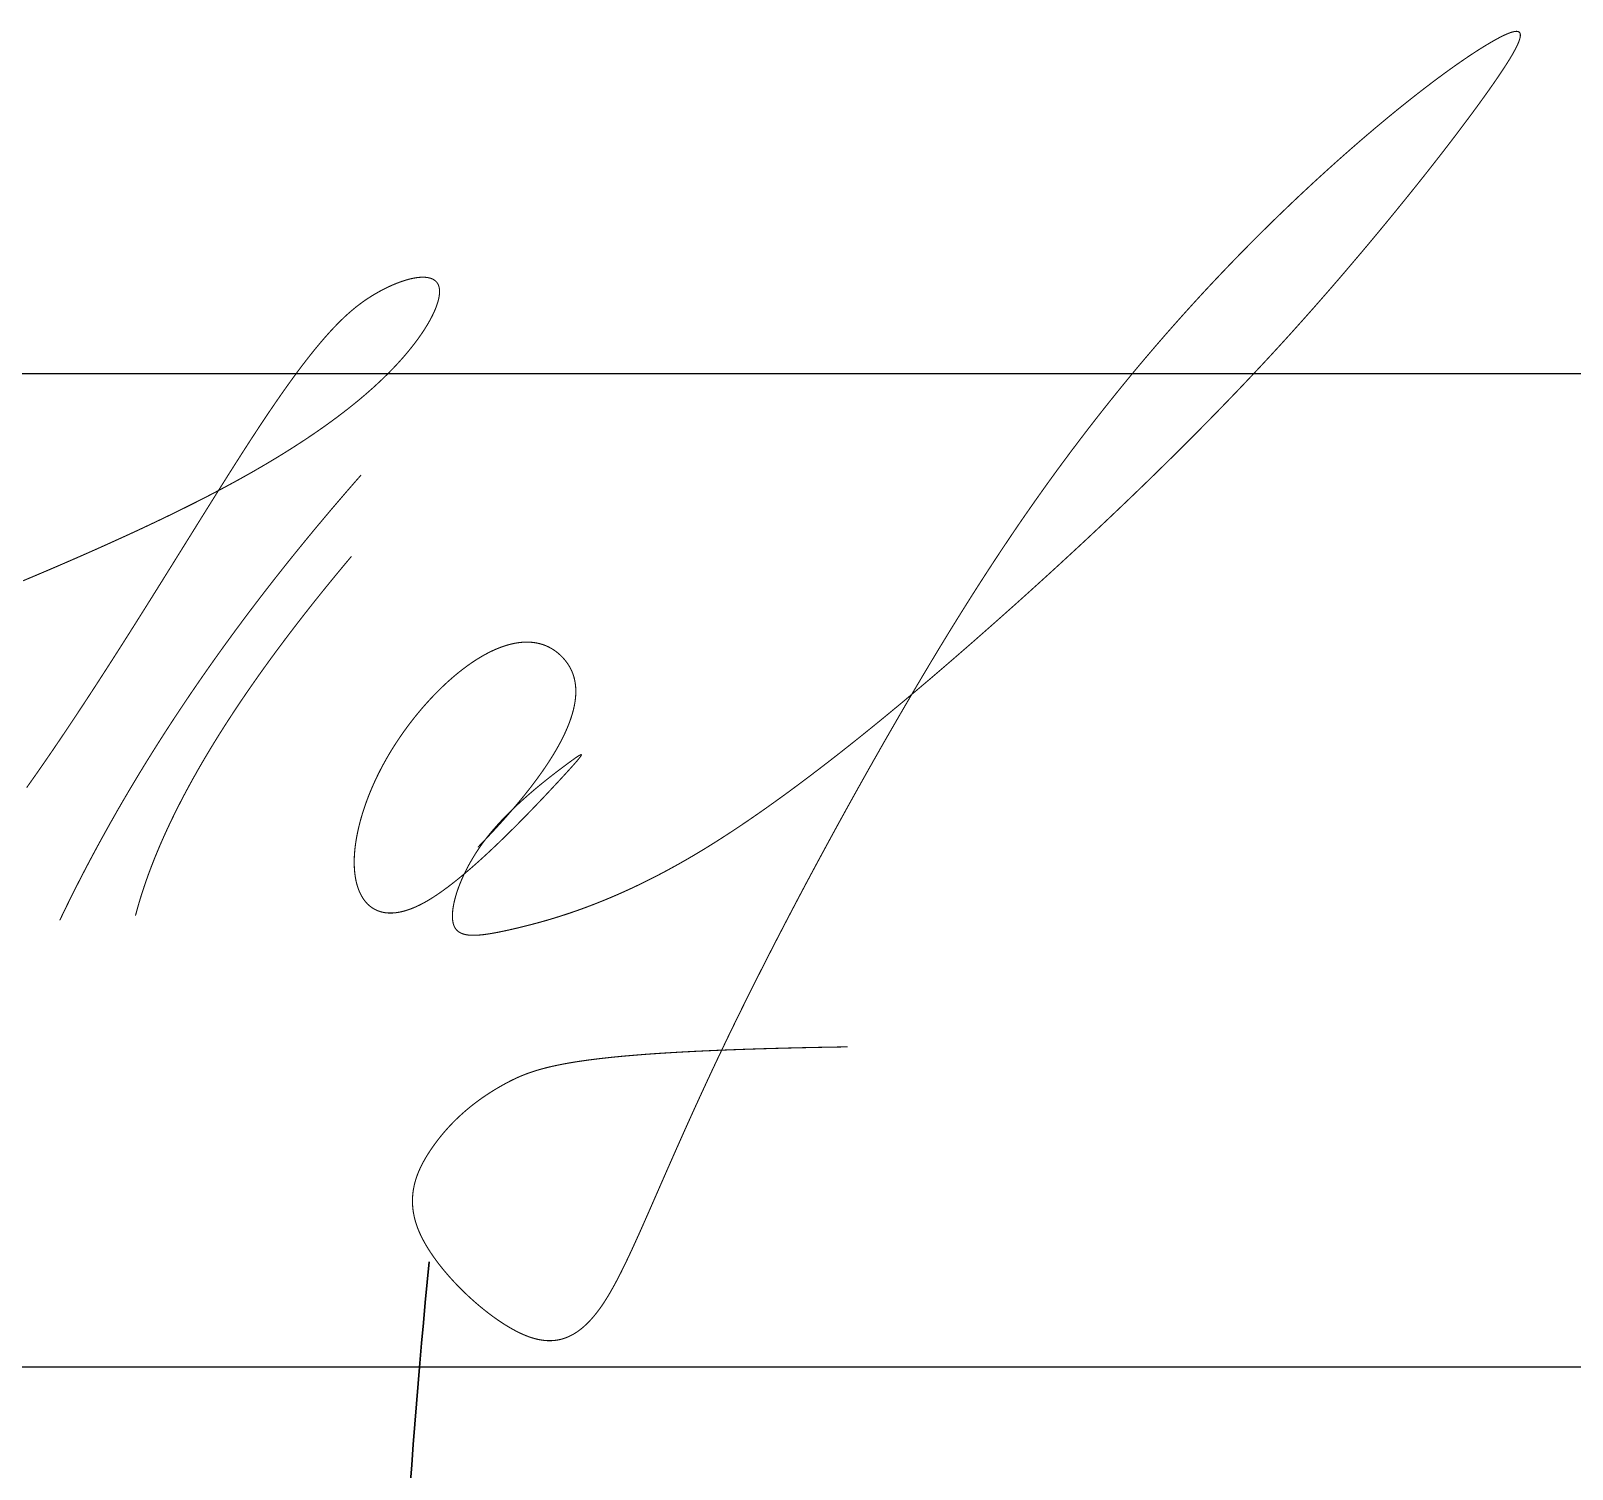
# Model space of a CAD drawing. Header units: millimetres. Extents: x -251843 to -243433, y -86292 to -80352.
# Drawn here: x -244870.5 to -244792.9, y -86197.1 to -86124.7 of the extents above; entities that cross this region are included whole.
import ezdxf

# ---------------------------------------------------------------- set-up
doc = ezdxf.new("R2010")
doc.units = ezdxf.units.MM
doc.linetypes.add('K5LT32768', pattern=[0])
doc.layers.add('Default', color=7, linetype='Continuous')
doc.layers.add('Format', color=7, linetype='Continuous')

msp = doc.modelspace()

# ---------------------------------------------------------------- linework, layer by layer
at = {"color": 0, "linetype": 'Continuous', "lineweight": 30}
msp.add_arc((-244494.585, -86222.405), 357.634, 174.26287, 184.7656, dxfattribs=at)
at = {"layer": 'Default', "color": 0, "linetype": 'K5LT32768', "const_width": 0.054}
for points in [[(-244847.984, -86165.789), (-244847.848, -86165.648), (-244847.713, -86165.508), (-244847.582, -86165.37), (-244847.452, -86165.233), (-244847.325, -86165.097), (-244847.2, -86164.963), (-244847.077, -86164.83), (-244846.956, -86164.698), (-244846.838, -86164.568), (-244846.722, -86164.439), (-244846.608, -86164.311), (-244846.496, -86164.185), (-244846.387, -86164.059), (-244846.279, -86163.935), (-244846.174, -86163.812), (-244846.071, -86163.691), (-244845.97, -86163.571), (-244845.871, -86163.451), (-244845.773, -86163.333), (-244845.678, -86163.217), (-244845.586, -86163.101), (-244845.495, -86162.986), (-244845.406, -86162.873), (-244845.318, -86162.761), (-244845.233, -86162.65), (-244845.15, -86162.54), (-244845.069, -86162.431), (-244844.99, -86162.324), (-244844.912, -86162.217), (-244844.837, -86162.112), (-244844.763, -86162.008), (-244844.691, -86161.905), (-244844.621, -86161.803), (-244844.552, -86161.702), (-244844.486, -86161.602), (-244844.421, -86161.503), (-244844.358, -86161.406), (-244844.297, -86161.309), (-244844.237, -86161.213), (-244844.179, -86161.119), (-244844.123, -86161.026), (-244844.068, -86160.933), (-244844.015, -86160.842), (-244843.964, -86160.752), (-244843.914, -86160.663), (-244843.866, -86160.574), (-244843.819, -86160.487), (-244843.774, -86160.401), (-244843.731, -86160.316), (-244843.689, -86160.232), (-244843.649, -86160.149), (-244843.61, -86160.067), (-244843.572, -86159.985), (-244843.536, -86159.905), (-244843.502, -86159.826), (-244843.468, -86159.748), (-244843.437, -86159.671), (-244843.406, -86159.594), (-244843.377, -86159.519), (-244843.35, -86159.444), (-244843.323, -86159.371), (-244843.298, -86159.298), (-244843.275, -86159.227), (-244843.252, -86159.156), (-244843.231, -86159.086), (-244843.211, -86159.017), (-244843.193, -86158.949), (-244843.175, -86158.882), (-244843.159, -86158.816), (-244843.144, -86158.75), (-244843.13, -86158.686), (-244843.117, -86158.622), (-244843.106, -86158.559), (-244843.095, -86158.497), (-244843.086, -86158.436), (-244843.078, -86158.376), (-244843.07, -86158.316), (-244843.064, -86158.258), (-244843.059, -86158.2), (-244843.055, -86158.143), (-244843.052, -86158.086), (-244843.05, -86158.031), (-244843.049, -86157.976), (-244843.048, -86157.922), (-244843.049, -86157.869), (-244843.051, -86157.817), (-244843.053, -86157.765), (-244843.057, -86157.714), (-244843.061, -86157.664), (-244843.066, -86157.615), (-244843.072, -86157.566), (-244843.079, -86157.518), (-244843.087, -86157.471), (-244843.095, -86157.424), (-244843.104, -86157.379), (-244843.114, -86157.334), (-244843.125, -86157.289), (-244843.136, -86157.245), (-244843.148, -86157.202), (-244843.161, -86157.16), (-244843.174, -86157.118), (-244843.188, -86157.077), (-244843.203, -86157.037), (-244843.218, -86156.997), (-244843.234, -86156.958), (-244843.25, -86156.919), (-244843.268, -86156.881), (-244843.285, -86156.844), (-244843.303, -86156.807), (-244843.322, -86156.771), (-244843.341, -86156.736), (-244843.36, -86156.701), (-244843.38, -86156.667), (-244843.401, -86156.633), (-244843.422, -86156.6), (-244843.443, -86156.567), (-244843.465, -86156.535), (-244843.487, -86156.503), (-244843.532, -86156.442), (-244843.579, -86156.383), (-244843.627, -86156.325), (-244843.675, -86156.27), (-244843.725, -86156.217), (-244843.775, -86156.165), (-244843.827, -86156.116), (-244843.879, -86156.068), (-244843.931, -86156.022), (-244843.985, -86155.978), (-244844.039, -86155.936), (-244844.094, -86155.896), (-244844.149, -86155.857), (-244844.206, -86155.821), (-244844.263, -86155.786), (-244844.32, -86155.753), (-244844.378, -86155.721), (-244844.437, -86155.692), (-244844.497, -86155.664), (-244844.557, -86155.638), (-244844.618, -86155.614), (-244844.679, -86155.592), (-244844.741, -86155.571), (-244844.804, -86155.552), (-244844.867, -86155.535), (-244844.931, -86155.52), (-244844.995, -86155.506), (-244845.06, -86155.494), (-244845.126, -86155.483), (-244845.192, -86155.475), (-244845.258, -86155.468), (-244845.325, -86155.462), (-244845.393, -86155.459), (-244845.461, -86155.457), (-244845.53, -86155.456), (-244845.599, -86155.457), (-244845.668, -86155.46), (-244845.738, -86155.465), (-244845.809, -86155.471), (-244845.879, -86155.479), (-244845.951, -86155.488), (-244846.022, -86155.499), (-244846.095, -86155.511), (-244846.167, -86155.525), (-244846.24, -86155.541), (-244846.313, -86155.558), (-244846.387, -86155.577), (-244846.461, -86155.597), (-244846.535, -86155.619), (-244846.61, -86155.642), (-244846.685, -86155.667), (-244846.761, -86155.693), (-244846.836, -86155.721), (-244846.912, -86155.75), (-244846.989, -86155.78), (-244847.065, -86155.813), (-244847.142, -86155.846), (-244847.219, -86155.881), (-244847.297, -86155.918), (-244847.374, -86155.956), (-244847.452, -86155.995), (-244847.53, -86156.036), (-244847.608, -86156.078), (-244847.687, -86156.121), (-244847.766, -86156.166), (-244847.844, -86156.212), (-244847.923, -86156.26), (-244848.003, -86156.309), (-244848.082, -86156.36), (-244848.162, -86156.411), (-244848.241, -86156.464), (-244848.321, -86156.519), (-244848.401, -86156.574), (-244848.481, -86156.631), (-244848.561, -86156.689), (-244848.641, -86156.749), (-244848.721, -86156.809), (-244848.801, -86156.871), (-244848.881, -86156.934), (-244848.961, -86156.998), (-244849.041, -86157.063), (-244849.121, -86157.13), (-244849.201, -86157.197), (-244849.28, -86157.266), (-244849.36, -86157.336), (-244849.44, -86157.406), (-244849.519, -86157.478), (-244849.598, -86157.551), (-244849.677, -86157.625), (-244849.756, -86157.7), (-244849.835, -86157.776), (-244849.913, -86157.852), (-244849.991, -86157.93), (-244850.069, -86158.009), (-244850.147, -86158.088), (-244850.224, -86158.168), (-244850.301, -86158.25), (-244850.378, -86158.332), (-244850.454, -86158.415), (-244850.53, -86158.498), (-244850.606, -86158.583), (-244850.681, -86158.668), (-244850.756, -86158.754), (-244850.831, -86158.841), (-244850.905, -86158.929), (-244850.978, -86159.017), (-244851.051, -86159.106), (-244851.124, -86159.195), (-244851.196, -86159.285), (-244851.267, -86159.376), (-244851.338, -86159.468), (-244851.409, -86159.56), (-244851.478, -86159.652), (-244851.548, -86159.745), (-244851.616, -86159.839), (-244851.684, -86159.933), (-244851.752, -86160.028), (-244851.818, -86160.123), (-244851.884, -86160.219), (-244851.95, -86160.315), (-244852.014, -86160.411), (-244852.078, -86160.508), (-244852.141, -86160.605), (-244852.204, -86160.703), (-244852.266, -86160.801), (-244852.326, -86160.899), (-244852.386, -86160.998), (-244852.446, -86161.097), (-244852.504, -86161.196), (-244852.562, -86161.295), (-244852.618, -86161.395), (-244852.674, -86161.495), (-244852.729, -86161.595), (-244852.783, -86161.695), (-244852.836, -86161.795), (-244852.888, -86161.896), (-244852.939, -86161.996), (-244852.99, -86162.097), (-244853.039, -86162.198), (-244853.087, -86162.299), (-244853.135, -86162.399), (-244853.181, -86162.5), (-244853.227, -86162.601), (-244853.271, -86162.702), (-244853.315, -86162.803), (-244853.357, -86162.903), (-244853.399, -86163.004), (-244853.439, -86163.104), (-244853.479, -86163.204), (-244853.518, -86163.304), (-244853.555, -86163.404), (-244853.592, -86163.504), (-244853.627, -86163.603), (-244853.662, -86163.703), (-244853.695, -86163.802), (-244853.728, -86163.9), (-244853.759, -86163.998), (-244853.79, -86164.096), (-244853.819, -86164.194), (-244853.848, -86164.291), (-244853.875, -86164.388), (-244853.901, -86164.485), (-244853.926, -86164.58), (-244853.95, -86164.676), (-244853.974, -86164.771), (-244853.995, -86164.865), (-244854.016, -86164.959), (-244854.036, -86165.053), (-244854.055, -86165.146), (-244854.073, -86165.238), (-244854.089, -86165.33), (-244854.105, -86165.421), (-244854.119, -86165.511), (-244854.132, -86165.601), (-244854.144, -86165.69), (-244854.155, -86165.779), (-244854.165, -86165.866), (-244854.174, -86165.953), (-244854.181, -86166.039), (-244854.187, -86166.125), (-244854.193, -86166.21), (-244854.197, -86166.293), (-244854.2, -86166.377), (-244854.201, -86166.459), (-244854.202, -86166.541), (-244854.201, -86166.621), (-244854.199, -86166.701), (-244854.196, -86166.78), (-244854.192, -86166.858), (-244854.187, -86166.936), (-244854.18, -86167.012), (-244854.172, -86167.087), (-244854.163, -86167.162), (-244854.153, -86167.235), (-244854.141, -86167.308), (-244854.129, -86167.379), (-244854.115, -86167.449), (-244854.099, -86167.519), (-244854.083, -86167.587), (-244854.065, -86167.654), (-244854.046, -86167.72), (-244854.026, -86167.785), (-244854.004, -86167.848), (-244853.982, -86167.911), (-244853.958, -86167.972), (-244853.932, -86168.032), (-244853.906, -86168.09), (-244853.878, -86168.147), (-244853.849, -86168.203), (-244853.818, -86168.257), (-244853.787, -86168.31), (-244853.754, -86168.362), (-244853.72, -86168.412), (-244853.684, -86168.46), (-244853.647, -86168.507), (-244853.609, -86168.552), (-244853.57, -86168.596), (-244853.53, -86168.638), (-244853.488, -86168.679), (-244853.445, -86168.717), (-244853.4, -86168.754), (-244853.354, -86168.789), (-244853.307, -86168.823), (-244853.259, -86168.855), (-244853.209, -86168.884), (-244853.158, -86168.912), (-244853.106, -86168.939), (-244853.053, -86168.963), (-244852.998, -86168.985), (-244852.942, -86169.005), (-244852.884, -86169.023), (-244852.826, -86169.04), (-244852.766, -86169.054), (-244852.704, -86169.066), (-244852.642, -86169.076), (-244852.578, -86169.083), (-244852.512, -86169.089), (-244852.446, -86169.092), (-244852.378, -86169.093), (-244852.309, -86169.092), (-244852.238, -86169.089), (-244852.166, -86169.083), (-244852.093, -86169.075), (-244852.018, -86169.064), (-244851.942, -86169.051), (-244851.865, -86169.036), (-244851.787, -86169.018), (-244851.707, -86168.998), (-244851.625, -86168.975), (-244851.543, -86168.95), (-244851.459, -86168.922), (-244851.374, -86168.891), (-244851.287, -86168.858), (-244851.199, -86168.822), (-244851.11, -86168.784), (-244851.019, -86168.742), (-244850.927, -86168.698), (-244850.834, -86168.651), (-244850.739, -86168.602), (-244850.643, -86168.549), (-244850.545, -86168.494), (-244850.447, -86168.436), (-244850.347, -86168.375), (-244850.245, -86168.311), (-244850.143, -86168.244), (-244850.039, -86168.175), (-244849.934, -86168.104), (-244849.828, -86168.03), (-244849.722, -86167.954), (-244849.614, -86167.875), (-244849.506, -86167.795), (-244849.396, -86167.712), (-244849.286, -86167.627), (-244849.175, -86167.54), (-244849.064, -86167.452), (-244848.952, -86167.362), (-244848.84, -86167.27), (-244848.727, -86167.176), (-244848.613, -86167.081), (-244848.5, -86166.985), (-244848.386, -86166.887), (-244848.272, -86166.788), (-244848.157, -86166.688), (-244848.043, -86166.586), (-244847.928, -86166.484), (-244847.814, -86166.381), (-244847.699, -86166.276), (-244847.585, -86166.172), (-244847.47, -86166.066), (-244847.243, -86165.853), (-244847.016, -86165.638), (-244846.791, -86165.422), (-244846.569, -86165.206), (-244846.349, -86164.989), (-244846.132, -86164.774), (-244845.919, -86164.56), (-244845.71, -86164.348), (-244845.505, -86164.139), (-244845.306, -86163.933), (-244845.111, -86163.731), (-244844.923, -86163.534), (-244844.74, -86163.343), (-244844.565, -86163.157), (-244844.397, -86162.978), (-244844.236, -86162.806), (-244843.939, -86162.487), (-244843.677, -86162.204), (-244843.451, -86161.956), (-244843.258, -86161.743), (-244843.175, -86161.65), (-244843.099, -86161.564), (-244843.032, -86161.487), (-244842.972, -86161.417), (-244842.921, -86161.355), (-244842.877, -86161.301), (-244842.84, -86161.254), (-244842.812, -86161.215), (-244842.79, -86161.182), (-244842.782, -86161.169), (-244842.776, -86161.157), (-244842.772, -86161.147), (-244842.769, -86161.138), (-244842.769, -86161.131), (-244842.77, -86161.126), (-244842.772, -86161.122), (-244842.777, -86161.12), (-244842.783, -86161.12), (-244842.791, -86161.121), (-244842.8, -86161.124), (-244842.811, -86161.128), (-244842.824, -86161.134), (-244842.839, -86161.141), (-244842.873, -86161.16), (-244842.913, -86161.184), (-244842.959, -86161.214), (-244843.012, -86161.25), (-244843.071, -86161.29), (-244843.135, -86161.336), (-244843.282, -86161.442), (-244843.451, -86161.565), (-244843.641, -86161.706), (-244843.85, -86161.864), (-244844.077, -86162.036), (-244844.195, -86162.128), (-244844.318, -86162.223), (-244844.443, -86162.322), (-244844.571, -86162.424), (-244844.702, -86162.529), (-244844.834, -86162.637), (-244844.969, -86162.749), (-244845.106, -86162.863), (-244845.244, -86162.98), (-244845.383, -86163.099), (-244845.523, -86163.222), (-244845.663, -86163.346), (-244845.804, -86163.474), (-244845.945, -86163.603), (-244846.085, -86163.735), (-244846.225, -86163.868), (-244846.364, -86164.004), (-244846.502, -86164.142), (-244846.638, -86164.281), (-244846.706, -86164.351), (-244846.773, -86164.422), (-244846.84, -86164.493), (-244846.906, -86164.565), (-244846.971, -86164.637), (-244847.036, -86164.709), (-244847.1, -86164.782), (-244847.164, -86164.855), (-244847.227, -86164.928), (-244847.289, -86165.002), (-244847.351, -86165.076), (-244847.411, -86165.15), (-244847.471, -86165.224), (-244847.53, -86165.299), (-244847.587, -86165.374), (-244847.644, -86165.449), (-244847.701, -86165.525), (-244847.756, -86165.6), (-244847.81, -86165.676), (-244847.863, -86165.752), (-244847.915, -86165.828), (-244847.967, -86165.904), (-244848.017, -86165.98), (-244848.067, -86166.057), (-244848.115, -86166.133), (-244848.163, -86166.209), (-244848.209, -86166.285), (-244848.255, -86166.361), (-244848.299, -86166.437), (-244848.343, -86166.513), (-244848.386, -86166.589), (-244848.428, -86166.664), (-244848.468, -86166.74), (-244848.508, -86166.815), (-244848.547, -86166.89), (-244848.585, -86166.964), (-244848.621, -86167.039), (-244848.657, -86167.113), (-244848.692, -86167.186), (-244848.726, -86167.26), (-244848.759, -86167.333), (-244848.79, -86167.405), (-244848.821, -86167.477), (-244848.851, -86167.549), (-244848.88, -86167.62), (-244848.907, -86167.69), (-244848.934, -86167.761), (-244848.96, -86167.83), (-244848.984, -86167.899), (-244849.008, -86167.967), (-244849.031, -86168.035), (-244849.052, -86168.102), (-244849.073, -86168.168), (-244849.092, -86168.234), (-244849.11, -86168.299), (-244849.128, -86168.363), (-244849.144, -86168.426), (-244849.159, -86168.489), (-244849.173, -86168.551), (-244849.186, -86168.611), (-244849.198, -86168.671), (-244849.209, -86168.73), (-244849.219, -86168.789), (-244849.228, -86168.846), (-244849.236, -86168.902), (-244849.242, -86168.957), (-244849.248, -86169.011), (-244849.252, -86169.064), (-244849.256, -86169.116), (-244849.258, -86169.167), (-244849.259, -86169.217), (-244849.259, -86169.266), (-244849.258, -86169.313), (-244849.256, -86169.359), (-244849.252, -86169.404), (-244849.248, -86169.448), (-244849.242, -86169.49), (-244849.236, -86169.532), (-244849.228, -86169.571), (-244849.219, -86169.61), (-244849.209, -86169.647), (-244849.198, -86169.683), (-244849.185, -86169.718), (-244849.172, -86169.751), (-244849.157, -86169.783), (-244849.141, -86169.814), (-244849.124, -86169.844), (-244849.106, -86169.872), (-244849.086, -86169.899), (-244849.065, -86169.925), (-244849.043, -86169.95), (-244849.02, -86169.973), (-244848.996, -86169.996), (-244848.97, -86170.017), (-244848.943, -86170.037), (-244848.915, -86170.056), (-244848.885, -86170.074), (-244848.855, -86170.091), (-244848.823, -86170.106), (-244848.789, -86170.121), (-244848.755, -86170.134), (-244848.719, -86170.146), (-244848.681, -86170.157), (-244848.643, -86170.168), (-244848.603, -86170.177), (-244848.562, -86170.185), (-244848.519, -86170.192), (-244848.475, -86170.198), (-244848.43, -86170.203), (-244848.383, -86170.207), (-244848.335, -86170.21), (-244848.285, -86170.212), (-244848.234, -86170.213), (-244848.182, -86170.213), (-244848.128, -86170.212), (-244848.073, -86170.211), (-244848.017, -86170.208), (-244847.959, -86170.205), (-244847.899, -86170.2), (-244847.838, -86170.195), (-244847.776, -86170.189), (-244847.712, -86170.182), (-244847.647, -86170.174), (-244847.58, -86170.165), (-244847.442, -86170.145), (-244847.297, -86170.122), (-244847.147, -86170.095), (-244846.991, -86170.066), (-244846.828, -86170.033), (-244846.659, -86169.998), (-244846.483, -86169.96), (-244846.301, -86169.919), (-244846.113, -86169.876), (-244845.918, -86169.83), (-244845.717, -86169.781), (-244845.509, -86169.729), (-244845.294, -86169.674), (-244845.073, -86169.615), (-244844.846, -86169.553), (-244844.612, -86169.488), (-244844.372, -86169.418), (-244844.126, -86169.344), (-244844, -86169.305), (-244843.873, -86169.265), (-244843.744, -86169.224), (-244843.614, -86169.182), (-244843.482, -86169.138), (-244843.348, -86169.094), (-244843.213, -86169.048), (-244843.077, -86169), (-244842.939, -86168.952), (-244842.799, -86168.902), (-244842.658, -86168.85), (-244842.515, -86168.798), (-244842.37, -86168.743), (-244842.225, -86168.688), (-244842.077, -86168.631), (-244841.928, -86168.572), (-244841.778, -86168.512), (-244841.626, -86168.45), (-244841.472, -86168.387), (-244841.317, -86168.322), (-244841.16, -86168.255), (-244841.002, -86168.187), (-244840.843, -86168.117), (-244840.681, -86168.045), (-244840.519, -86167.972), (-244840.355, -86167.897), (-244840.189, -86167.82), (-244840.022, -86167.741), (-244839.853, -86167.66), (-244839.683, -86167.578), (-244839.512, -86167.493), (-244839.338, -86167.407), (-244839.164, -86167.318), (-244838.988, -86167.228), (-244838.81, -86167.136), (-244838.631, -86167.041), (-244838.451, -86166.945), (-244838.269, -86166.846), (-244838.086, -86166.745), (-244837.901, -86166.643), (-244837.714, -86166.537), (-244837.527, -86166.43), (-244837.338, -86166.321), (-244837.147, -86166.209), (-244836.955, -86166.095), (-244836.761, -86165.979), (-244836.566, -86165.86), (-244836.37, -86165.739), (-244836.172, -86165.616), (-244835.973, -86165.49), (-244835.773, -86165.363), (-244835.571, -86165.233), (-244835.368, -86165.101), (-244835.163, -86164.967), (-244834.958, -86164.83), (-244834.751, -86164.692), (-244834.543, -86164.551), (-244834.334, -86164.409), (-244834.123, -86164.264), (-244833.912, -86164.118), (-244833.699, -86163.969), (-244833.485, -86163.819), (-244833.271, -86163.666), (-244833.055, -86163.512), (-244832.838, -86163.356), (-244832.62, -86163.198), (-244832.401, -86163.039), (-244832.181, -86162.877), (-244831.961, -86162.714), (-244831.739, -86162.549), (-244831.517, -86162.382), (-244831.293, -86162.214), (-244831.069, -86162.044), (-244830.844, -86161.873), (-244830.618, -86161.7), (-244830.392, -86161.525), (-244830.164, -86161.349), (-244829.936, -86161.171), (-244829.707, -86160.992), (-244829.478, -86160.811), (-244829.248, -86160.629), (-244829.017, -86160.446), (-244828.786, -86160.261), (-244828.554, -86160.075), (-244828.322, -86159.887), (-244828.089, -86159.699), (-244827.855, -86159.509), (-244827.621, -86159.317), (-244827.387, -86159.125), (-244827.152, -86158.931), (-244826.916, -86158.736), (-244826.68, -86158.54), (-244826.208, -86158.145), (-244825.734, -86157.746), (-244825.258, -86157.343), (-244824.782, -86156.936), (-244824.305, -86156.525), (-244823.826, -86156.111), (-244823.348, -86155.695), (-244822.868, -86155.275), (-244822.389, -86154.853), (-244821.909, -86154.429), (-244821.43, -86154.003), (-244820.95, -86153.575), (-244820.471, -86153.145), (-244819.992, -86152.712), (-244819.513, -86152.278), (-244819.035, -86151.842), (-244818.558, -86151.404), (-244818.082, -86150.965), (-244817.606, -86150.524), (-244817.131, -86150.081), (-244816.658, -86149.637), (-244816.185, -86149.191), (-244815.714, -86148.744), (-244815.245, -86148.295), (-244814.777, -86147.845), (-244814.31, -86147.394), (-244813.846, -86146.941), (-244813.383, -86146.487), (-244812.922, -86146.033), (-244812.464, -86145.577), (-244812.008, -86145.12), (-244811.554, -86144.662), (-244811.327, -86144.433), (-244811.102, -86144.203), (-244810.877, -86143.973), (-244810.653, -86143.743), (-244810.43, -86143.513), (-244810.207, -86143.282), (-244809.985, -86143.052), (-244809.763, -86142.821), (-244809.543, -86142.59), (-244809.323, -86142.359), (-244809.104, -86142.127), (-244808.885, -86141.895), (-244808.668, -86141.664), (-244808.451, -86141.432), (-244808.235, -86141.199), (-244808.02, -86140.967), (-244807.806, -86140.734), (-244807.592, -86140.502), (-244807.38, -86140.269), (-244807.168, -86140.036), (-244806.957, -86139.802), (-244806.748, -86139.569), (-244806.539, -86139.336), (-244806.331, -86139.103), (-244806.125, -86138.871), (-244805.919, -86138.638), (-244805.715, -86138.406), (-244805.512, -86138.174), (-244805.108, -86137.712), (-244804.71, -86137.252), (-244804.317, -86136.794), (-244803.93, -86136.339), (-244803.548, -86135.888), (-244803.171, -86135.441), (-244802.801, -86134.997), (-244802.438, -86134.559), (-244802.081, -86134.125), (-244801.731, -86133.697), (-244801.388, -86133.275), (-244801.052, -86132.859), (-244800.724, -86132.45), (-244800.404, -86132.048), (-244800.092, -86131.654), (-244799.789, -86131.267), (-244799.494, -86130.889), (-244799.208, -86130.519), (-244798.932, -86130.159), (-244798.665, -86129.808), (-244798.408, -86129.467), (-244798.16, -86129.137), (-244797.923, -86128.817), (-244797.697, -86128.509), (-244797.481, -86128.212), (-244797.277, -86127.928), (-244797.083, -86127.656), (-244796.901, -86127.397), (-244796.731, -86127.151), (-244796.572, -86126.918), (-244796.497, -86126.806), (-244796.424, -86126.697), (-244796.355, -86126.592), (-244796.288, -86126.489), (-244796.224, -86126.39), (-244796.163, -86126.293), (-244796.105, -86126.2), (-244796.049, -86126.11), (-244795.996, -86126.023), (-244795.946, -86125.938), (-244795.899, -86125.857), (-244795.855, -86125.779), (-244795.813, -86125.703), (-244795.774, -86125.631), (-244795.738, -86125.561), (-244795.704, -86125.495), (-244795.673, -86125.431), (-244795.645, -86125.37), (-244795.62, -86125.312), (-244795.597, -86125.257), (-244795.577, -86125.204), (-244795.56, -86125.154), (-244795.545, -86125.108), (-244795.533, -86125.063), (-244795.524, -86125.022), (-244795.517, -86124.983), (-244795.513, -86124.947), (-244795.512, -86124.93), (-244795.511, -86124.914), (-244795.512, -86124.898), (-244795.513, -86124.883), (-244795.514, -86124.869), (-244795.516, -86124.855), (-244795.519, -86124.842), (-244795.523, -86124.83), (-244795.527, -86124.818), (-244795.531, -86124.807), (-244795.537, -86124.796), (-244795.543, -86124.787), (-244795.55, -86124.778), (-244795.557, -86124.769), (-244795.565, -86124.761), (-244795.574, -86124.754), (-244795.583, -86124.747), (-244795.593, -86124.741), (-244795.603, -86124.736), (-244795.615, -86124.731), (-244795.626, -86124.727), (-244795.639, -86124.724), (-244795.652, -86124.721), (-244795.666, -86124.719), (-244795.68, -86124.717), (-244795.695, -86124.716), (-244795.71, -86124.716), (-244795.727, -86124.716), (-244795.761, -86124.719), (-244795.798, -86124.723), (-244795.837, -86124.73), (-244795.879, -86124.74), (-244795.923, -86124.752), (-244795.969, -86124.766), (-244796.019, -86124.782), (-244796.07, -86124.801), (-244796.124, -86124.822), (-244796.18, -86124.846), (-244796.239, -86124.871), (-244796.3, -86124.899), (-244796.364, -86124.929), (-244796.43, -86124.961), (-244796.498, -86124.996), (-244796.569, -86125.032), (-244796.642, -86125.071), (-244796.717, -86125.112), (-244796.795, -86125.155), (-244796.875, -86125.2), (-244796.958, -86125.247), (-244797.042, -86125.296), (-244797.129, -86125.348), (-244797.218, -86125.401), (-244797.31, -86125.457), (-244797.404, -86125.515), (-244797.5, -86125.575), (-244797.598, -86125.637), (-244797.699, -86125.701), (-244797.801, -86125.768), (-244797.906, -86125.837), (-244798.014, -86125.907), (-244798.123, -86125.981), (-244798.348, -86126.133), (-244798.582, -86126.295), (-244798.825, -86126.465), (-244799.076, -86126.644), (-244799.335, -86126.832), (-244799.602, -86127.029), (-244799.878, -86127.235), (-244800.162, -86127.45), (-244800.454, -86127.674), (-244800.755, -86127.908), (-244801.062, -86128.15), (-244801.219, -86128.275), (-244801.378, -86128.402), (-244801.539, -86128.531), (-244801.702, -86128.662), (-244801.866, -86128.796), (-244802.033, -86128.933), (-244802.201, -86129.071), (-244802.371, -86129.212), (-244802.543, -86129.356), (-244802.717, -86129.501), (-244802.893, -86129.649), (-244803.07, -86129.8), (-244803.25, -86129.953), (-244803.431, -86130.108), (-244803.614, -86130.265), (-244803.798, -86130.425), (-244803.985, -86130.588), (-244804.173, -86130.753), (-244804.363, -86130.92), (-244804.555, -86131.09), (-244804.748, -86131.262), (-244804.943, -86131.437), (-244805.14, -86131.614), (-244805.338, -86131.794), (-244805.538, -86131.976), (-244805.74, -86132.161), (-244805.943, -86132.348), (-244806.148, -86132.538), (-244806.355, -86132.731), (-244806.563, -86132.925), (-244806.773, -86133.123), (-244806.984, -86133.323), (-244807.196, -86133.526), (-244807.41, -86133.731), (-244807.626, -86133.939), (-244807.843, -86134.149), (-244808.061, -86134.362), (-244808.281, -86134.578), (-244808.502, -86134.797), (-244808.724, -86135.018), (-244808.948, -86135.242), (-244809.173, -86135.468), (-244809.399, -86135.698), (-244809.626, -86135.93), (-244809.855, -86136.164), (-244810.085, -86136.402), (-244810.315, -86136.642), (-244810.547, -86136.885), (-244810.78, -86137.131), (-244811.015, -86137.38), (-244811.25, -86137.631), (-244811.486, -86137.886), (-244811.723, -86138.143), (-244811.961, -86138.403), (-244812.2, -86138.666), (-244812.44, -86138.932), (-244812.681, -86139.201), (-244812.922, -86139.473), (-244813.165, -86139.748), (-244813.408, -86140.025), (-244813.652, -86140.306), (-244813.897, -86140.59), (-244814.142, -86140.877), (-244814.388, -86141.166), (-244814.635, -86141.459), (-244814.882, -86141.755), (-244815.131, -86142.054), (-244815.379, -86142.356), (-244815.628, -86142.661), (-244815.878, -86142.969), (-244816.128, -86143.281), (-244816.379, -86143.595), (-244816.63, -86143.913), (-244816.882, -86144.234), (-244817.134, -86144.558), (-244817.386, -86144.885), (-244817.638, -86145.215), (-244817.891, -86145.549), (-244818.145, -86145.886), (-244818.398, -86146.226), (-244818.652, -86146.569), (-244818.906, -86146.915), (-244819.16, -86147.265), (-244819.414, -86147.618), (-244819.668, -86147.975), (-244819.923, -86148.334), (-244820.177, -86148.697), (-244820.432, -86149.063), (-244820.687, -86149.432), (-244820.941, -86149.805), (-244821.196, -86150.181), (-244821.45, -86150.56), (-244821.705, -86150.942), (-244821.959, -86151.327), (-244822.213, -86151.715), (-244822.466, -86152.105), (-244822.72, -86152.498), (-244822.973, -86152.894), (-244823.225, -86153.291), (-244823.477, -86153.691), (-244823.729, -86154.093), (-244823.979, -86154.497), (-244824.23, -86154.902), (-244824.479, -86155.31), (-244824.728, -86155.718), (-244824.976, -86156.128), (-244825.223, -86156.539), (-244825.47, -86156.952), (-244825.715, -86157.365), (-244825.96, -86157.779), (-244826.204, -86158.193), (-244826.446, -86158.608), (-244826.688, -86159.024), (-244826.929, -86159.44), (-244827.169, -86159.856), (-244827.409, -86160.272), (-244827.647, -86160.688), (-244827.883, -86161.104), (-244828.119, -86161.52), (-244828.354, -86161.935), (-244828.587, -86162.35), (-244828.819, -86162.764), (-244829.05, -86163.178), (-244829.279, -86163.591), (-244829.507, -86164.003), (-244829.733, -86164.414), (-244829.958, -86164.824), (-244830.181, -86165.232), (-244830.402, -86165.64), (-244830.622, -86166.046), (-244830.84, -86166.45), (-244831.057, -86166.853), (-244831.271, -86167.253), (-244831.484, -86167.652), (-244831.694, -86168.049), (-244831.903, -86168.444), (-244832.109, -86168.837), (-244832.314, -86169.227), (-244832.516, -86169.615), (-244832.716, -86170.001), (-244832.914, -86170.383), (-244833.11, -86170.763), (-244833.303, -86171.14), (-244833.494, -86171.515), (-244833.682, -86171.886), (-244833.868, -86172.253), (-244834.052, -86172.618), (-244834.232, -86172.979), (-244834.411, -86173.337), (-244834.586, -86173.69), (-244834.759, -86174.041), (-244834.929, -86174.387), (-244835.096, -86174.729), (-244835.26, -86175.067), (-244835.422, -86175.401), (-244835.58, -86175.731), (-244835.736, -86176.057), (-244835.889, -86176.379), (-244836.039, -86176.696), (-244836.186, -86177.009), (-244836.331, -86177.319), (-244836.473, -86177.624), (-244836.749, -86178.222), (-244837.016, -86178.804), (-244837.273, -86179.371), (-244837.521, -86179.921), (-244837.76, -86180.456), (-244837.991, -86180.975), (-244838.213, -86181.479), (-244838.428, -86181.967), (-244839.217, -86183.771), (-244839.399, -86184.185), (-244839.575, -86184.585), (-244839.745, -86184.97), (-244839.911, -86185.341), (-244840.073, -86185.699), (-244840.23, -86186.042), (-244840.308, -86186.208), (-244840.384, -86186.371), (-244840.46, -86186.531), (-244840.534, -86186.687), (-244840.608, -86186.84), (-244840.682, -86186.989), (-244840.754, -86187.135), (-244840.826, -86187.278), (-244840.898, -86187.418), (-244840.969, -86187.554), (-244841.039, -86187.687), (-244841.109, -86187.816), (-244841.179, -86187.943), (-244841.248, -86188.066), (-244841.317, -86188.186), (-244841.386, -86188.303), (-244841.455, -86188.417), (-244841.523, -86188.527), (-244841.591, -86188.634), (-244841.659, -86188.739), (-244841.727, -86188.84), (-244841.796, -86188.938), (-244841.864, -86189.033), (-244841.932, -86189.125), (-244842, -86189.213), (-244842.068, -86189.299), (-244842.136, -86189.382), (-244842.204, -86189.462), (-244842.273, -86189.54), (-244842.341, -86189.614), (-244842.409, -86189.685), (-244842.478, -86189.754), (-244842.546, -86189.819), (-244842.615, -86189.882), (-244842.683, -86189.943), (-244842.752, -86190), (-244842.821, -86190.055), (-244842.89, -86190.107), (-244842.958, -86190.156), (-244843.028, -86190.203), (-244843.097, -86190.247), (-244843.166, -86190.288), (-244843.236, -86190.327), (-244843.305, -86190.363), (-244843.375, -86190.397), (-244843.445, -86190.428), (-244843.515, -86190.457), (-244843.586, -86190.484), (-244843.656, -86190.508), (-244843.727, -86190.529), (-244843.798, -86190.548), (-244843.869, -86190.565), (-244843.94, -86190.579), (-244844.012, -86190.592), (-244844.084, -86190.601), (-244844.156, -86190.609), (-244844.228, -86190.614), (-244844.301, -86190.617), (-244844.373, -86190.618), (-244844.447, -86190.617), (-244844.52, -86190.614), (-244844.594, -86190.608), (-244844.668, -86190.601), (-244844.742, -86190.591), (-244844.816, -86190.579), (-244844.891, -86190.566), (-244844.966, -86190.55), (-244845.042, -86190.532), (-244845.118, -86190.512), (-244845.194, -86190.491), (-244845.271, -86190.467), (-244845.348, -86190.442), (-244845.425, -86190.415), (-244845.503, -86190.386), (-244845.581, -86190.355), (-244845.659, -86190.322), (-244845.738, -86190.288), (-244845.817, -86190.252), (-244845.897, -86190.214), (-244845.977, -86190.174), (-244846.058, -86190.133), (-244846.139, -86190.09), (-244846.22, -86190.046), (-244846.302, -86190), (-244846.384, -86189.952), (-244846.467, -86189.903), (-244846.55, -86189.853), (-244846.634, -86189.801), (-244846.718, -86189.747), (-244846.802, -86189.692), (-244846.886, -86189.636), (-244846.971, -86189.578), (-244847.055, -86189.519), (-244847.14, -86189.459), (-244847.225, -86189.398), (-244847.31, -86189.335), (-244847.395, -86189.271), (-244847.48, -86189.206), (-244847.565, -86189.14), (-244847.65, -86189.073), (-244847.735, -86189.005), (-244847.819, -86188.935), (-244847.904, -86188.865), (-244847.988, -86188.794), (-244848.072, -86188.722), (-244848.155, -86188.649), (-244848.238, -86188.575), (-244848.321, -86188.501), (-244848.404, -86188.425), (-244848.485, -86188.349), (-244848.567, -86188.272), (-244848.648, -86188.195), (-244848.728, -86188.117), (-244848.808, -86188.038), (-244848.887, -86187.959), (-244848.965, -86187.879), (-244849.043, -86187.798), (-244849.12, -86187.717), (-244849.196, -86187.636), (-244849.271, -86187.554), (-244849.346, -86187.472), (-244849.419, -86187.389), (-244849.492, -86187.306), (-244849.563, -86187.223), (-244849.634, -86187.14), (-244849.704, -86187.056), (-244849.772, -86186.972), (-244849.839, -86186.888), (-244849.906, -86186.804), (-244849.971, -86186.719), (-244850.034, -86186.635), (-244850.097, -86186.551), (-244850.158, -86186.466), (-244850.218, -86186.382), (-244850.276, -86186.298), (-244850.333, -86186.214), (-244850.389, -86186.129), (-244850.443, -86186.046), (-244850.496, -86185.962), (-244850.547, -86185.878), (-244850.596, -86185.795), (-244850.644, -86185.712), (-244850.69, -86185.63), (-244850.734, -86185.547), (-244850.777, -86185.466), (-244850.818, -86185.384), (-244850.857, -86185.303), (-244850.894, -86185.223), (-244850.929, -86185.143), (-244850.962, -86185.063), (-244850.994, -86184.985), (-244851.024, -86184.906), (-244851.052, -86184.828), (-244851.078, -86184.751), (-244851.102, -86184.674), (-244851.125, -86184.597), (-244851.145, -86184.521), (-244851.165, -86184.446), (-244851.182, -86184.371), (-244851.198, -86184.296), (-244851.212, -86184.222), (-244851.225, -86184.148), (-244851.236, -86184.075), (-244851.245, -86184.002), (-244851.253, -86183.93), (-244851.26, -86183.858), (-244851.264, -86183.787), (-244851.268, -86183.716), (-244851.27, -86183.645), (-244851.27, -86183.575), (-244851.269, -86183.505), (-244851.267, -86183.435), (-244851.263, -86183.366), (-244851.258, -86183.298), (-244851.252, -86183.229), (-244851.244, -86183.161), (-244851.235, -86183.094), (-244851.225, -86183.027), (-244851.214, -86182.96), (-244851.201, -86182.893), (-244851.187, -86182.827), (-244851.172, -86182.761), (-244851.156, -86182.696), (-244851.139, -86182.631), (-244851.121, -86182.566), (-244851.101, -86182.501), (-244851.081, -86182.437), (-244851.059, -86182.373), (-244851.036, -86182.31), (-244851.013, -86182.246), (-244850.988, -86182.184), (-244850.963, -86182.121), (-244850.936, -86182.058), (-244850.909, -86181.996), (-244850.881, -86181.934), (-244850.852, -86181.873), (-244850.822, -86181.811), (-244850.791, -86181.75), (-244850.759, -86181.689), (-244850.727, -86181.629), (-244850.694, -86181.568), (-244850.66, -86181.508), (-244850.626, -86181.448), (-244850.59, -86181.389), (-244850.555, -86181.329), (-244850.518, -86181.27), (-244850.481, -86181.211), (-244850.443, -86181.152), (-244850.366, -86181.035), (-244850.287, -86180.919), (-244850.205, -86180.803), (-244850.122, -86180.688), (-244850.037, -86180.573), (-244849.949, -86180.46), (-244849.86, -86180.347), (-244849.768, -86180.235), (-244849.674, -86180.124), (-244849.578, -86180.013), (-244849.48, -86179.904), (-244849.38, -86179.795), (-244849.277, -86179.687), (-244849.172, -86179.58), (-244849.065, -86179.474), (-244848.955, -86179.368), (-244848.843, -86179.264), (-244848.728, -86179.161), (-244848.611, -86179.058), (-244848.492, -86178.957), (-244848.37, -86178.856), (-244848.308, -86178.806), (-244848.245, -86178.757), (-244848.182, -86178.707), (-244848.118, -86178.658), (-244848.053, -86178.61), (-244847.988, -86178.561), (-244847.922, -86178.513), (-244847.855, -86178.465), (-244847.788, -86178.417), (-244847.72, -86178.369), (-244847.651, -86178.322), (-244847.582, -86178.275), (-244847.512, -86178.229), (-244847.441, -86178.182), (-244847.37, -86178.136), (-244847.298, -86178.09), (-244847.225, -86178.045), (-244847.151, -86177.999), (-244847.077, -86177.955), (-244847.002, -86177.91), (-244846.926, -86177.865), (-244846.85, -86177.821), (-244846.773, -86177.778), (-244846.695, -86177.734), (-244846.616, -86177.691), (-244846.537, -86177.648), (-244846.456, -86177.606), (-244846.375, -86177.563), (-244846.293, -86177.522), (-244846.209, -86177.48), (-244846.123, -86177.439), (-244846.036, -86177.398), (-244845.946, -86177.357), (-244845.854, -86177.317), (-244845.759, -86177.277), (-244845.661, -86177.238), (-244845.561, -86177.199), (-244845.456, -86177.16), (-244845.348, -86177.121), (-244845.236, -86177.084), (-244845.12, -86177.046), (-244845, -86177.009), (-244844.875, -86176.972), (-244844.745, -86176.936), (-244844.611, -86176.9), (-244844.47, -86176.864), (-244844.325, -86176.829), (-244844.173, -86176.795), (-244844.015, -86176.761), (-244843.851, -86176.727), (-244843.681, -86176.694), (-244843.504, -86176.661), (-244843.32, -86176.629), (-244843.128, -86176.597), (-244842.929, -86176.566), (-244842.722, -86176.535), (-244842.508, -86176.505), (-244842.285, -86176.475), (-244842.053, -86176.446), (-244841.813, -86176.417), (-244841.564, -86176.389), (-244841.306, -86176.361), (-244841.038, -86176.334), (-244840.761, -86176.307), (-244840.474, -86176.281), (-244840.176, -86176.256), (-244839.869, -86176.231), (-244839.55, -86176.206), (-244839.221, -86176.182), (-244838.881, -86176.159), (-244838.529, -86176.137), (-244838.165, -86176.115), (-244837.79, -86176.093), (-244837.403, -86176.073), (-244837.003, -86176.052), (-244836.591, -86176.033), (-244836.166, -86176.014), (-244835.728, -86175.996), (-244835.277, -86175.978), (-244834.812, -86175.961), (-244834.334, -86175.945), (-244833.841, -86175.929), (-244833.334, -86175.914), (-244832.813, -86175.9), (-244832.277, -86175.886), (-244831.726, -86175.873), (-244831.16, -86175.861), (-244830.578, -86175.849), (-244829.981, -86175.839), (-244829.368, -86175.828)], [(-244870.687, -86162.781), (-244870.471, -86162.476), (-244870.255, -86162.169), (-244870.038, -86161.859), (-244869.822, -86161.547), (-244869.605, -86161.232), (-244869.388, -86160.916), (-244869.172, -86160.598), (-244868.955, -86160.278), (-244868.738, -86159.956), (-244868.522, -86159.633), (-244868.306, -86159.308), (-244868.09, -86158.982), (-244867.874, -86158.655), (-244867.659, -86158.328), (-244867.444, -86157.999), (-244867.229, -86157.669), (-244867.015, -86157.339), (-244866.802, -86157.009), (-244866.589, -86156.678), (-244866.376, -86156.348), (-244865.954, -86155.686), (-244865.534, -86155.026), (-244865.118, -86154.367), (-244864.706, -86153.713), (-244864.298, -86153.062), (-244863.895, -86152.417), (-244863.497, -86151.778), (-244861.962, -86149.312), (-244861.594, -86148.723), (-244861.234, -86148.147), (-244860.882, -86147.586), (-244860.538, -86147.039), (-244860.202, -86146.509), (-244859.875, -86145.997), (-244859.716, -86145.748), (-244859.558, -86145.504), (-244859.403, -86145.264), (-244859.25, -86145.03), (-244859.1, -86144.801), (-244858.952, -86144.576), (-244858.807, -86144.357), (-244858.664, -86144.144), (-244858.524, -86143.934), (-244858.385, -86143.73), (-244858.249, -86143.531), (-244858.116, -86143.336), (-244857.984, -86143.146), (-244857.855, -86142.961), (-244857.728, -86142.78), (-244857.603, -86142.604), (-244857.48, -86142.432), (-244857.359, -86142.264), (-244857.24, -86142.101), (-244857.123, -86141.942), (-244857.008, -86141.787), (-244856.894, -86141.636), (-244856.783, -86141.488), (-244856.673, -86141.345), (-244856.565, -86141.206), (-244856.459, -86141.07), (-244856.355, -86140.939), (-244856.252, -86140.81), (-244856.151, -86140.686), (-244856.051, -86140.565), (-244855.953, -86140.447), (-244855.856, -86140.333), (-244855.761, -86140.222), (-244855.667, -86140.114), (-244855.575, -86140.009), (-244855.484, -86139.908), (-244855.394, -86139.809), (-244855.305, -86139.713), (-244855.218, -86139.621), (-244855.132, -86139.531), (-244855.047, -86139.444), (-244854.963, -86139.359), (-244854.881, -86139.277), (-244854.799, -86139.198), (-244854.718, -86139.121), (-244854.639, -86139.046), (-244854.56, -86138.974), (-244854.482, -86138.904), (-244854.405, -86138.837), (-244854.329, -86138.771), (-244854.253, -86138.708), (-244854.178, -86138.646), (-244854.104, -86138.586), (-244854.031, -86138.529), (-244853.958, -86138.473), (-244853.886, -86138.418), (-244853.815, -86138.366), (-244853.743, -86138.315), (-244853.673, -86138.265), (-244853.603, -86138.217), (-244853.533, -86138.17), (-244853.463, -86138.125), (-244853.394, -86138.081), (-244853.326, -86138.038), (-244853.257, -86137.996), (-244853.189, -86137.955), (-244853.12, -86137.915), (-244853.052, -86137.876), (-244852.984, -86137.838), (-244852.917, -86137.8), (-244852.849, -86137.764), (-244852.781, -86137.728), (-244852.714, -86137.693), (-244852.647, -86137.659), (-244852.58, -86137.626), (-244852.514, -86137.594), (-244852.447, -86137.563), (-244852.381, -86137.532), (-244852.316, -86137.503), (-244852.25, -86137.474), (-244852.185, -86137.447), (-244852.121, -86137.42), (-244852.057, -86137.394), (-244851.993, -86137.37), (-244851.93, -86137.346), (-244851.868, -86137.323), (-244851.806, -86137.301), (-244851.744, -86137.281), (-244851.683, -86137.261), (-244851.623, -86137.242), (-244851.563, -86137.224), (-244851.504, -86137.208), (-244851.446, -86137.192), (-244851.388, -86137.178), (-244851.331, -86137.164), (-244851.275, -86137.152), (-244851.219, -86137.141), (-244851.165, -86137.131), (-244851.111, -86137.122), (-244851.058, -86137.114), (-244851.006, -86137.107), (-244850.955, -86137.101), (-244850.904, -86137.097), (-244850.855, -86137.093), (-244850.807, -86137.091), (-244850.759, -86137.09), (-244850.713, -86137.091), (-244850.667, -86137.092), (-244850.623, -86137.095), (-244850.58, -86137.099), (-244850.538, -86137.104), (-244850.497, -86137.11), (-244850.457, -86137.118), (-244850.419, -86137.127), (-244850.381, -86137.137), (-244850.345, -86137.148), (-244850.31, -86137.161), (-244850.276, -86137.175), (-244850.244, -86137.19), (-244850.213, -86137.207), (-244850.184, -86137.225), (-244850.155, -86137.244), (-244850.128, -86137.265), (-244850.103, -86137.287), (-244850.079, -86137.31), (-244850.056, -86137.335), (-244850.035, -86137.361), (-244850.016, -86137.389), (-244849.998, -86137.418), (-244849.982, -86137.448), (-244849.967, -86137.48), (-244849.954, -86137.513), (-244849.942, -86137.548), (-244849.932, -86137.584), (-244849.924, -86137.622), (-244849.917, -86137.661), (-244849.912, -86137.701), (-244849.909, -86137.743), (-244849.907, -86137.786), (-244849.907, -86137.83), (-244849.908, -86137.876), (-244849.912, -86137.923), (-244849.916, -86137.971), (-244849.923, -86138.02), (-244849.93, -86138.071), (-244849.94, -86138.123), (-244849.951, -86138.176), (-244849.964, -86138.23), (-244849.978, -86138.285), (-244849.994, -86138.342), (-244850.012, -86138.399), (-244850.031, -86138.458), (-244850.051, -86138.518), (-244850.074, -86138.578), (-244850.097, -86138.64), (-244850.123, -86138.703), (-244850.15, -86138.767), (-244850.178, -86138.832), (-244850.208, -86138.897), (-244850.24, -86138.964), (-244850.273, -86139.032), (-244850.308, -86139.1), (-244850.344, -86139.17), (-244850.382, -86139.24), (-244850.422, -86139.311), (-244850.462, -86139.383), (-244850.505, -86139.456), (-244850.549, -86139.529), (-244850.595, -86139.604), (-244850.642, -86139.679), (-244850.69, -86139.754), (-244850.74, -86139.831), (-244850.792, -86139.908), (-244850.845, -86139.986), (-244850.9, -86140.065), (-244850.956, -86140.144), (-244851.014, -86140.224), (-244851.073, -86140.304), (-244851.134, -86140.385), (-244851.196, -86140.466), (-244851.26, -86140.548), (-244851.325, -86140.631), (-244851.392, -86140.714), (-244851.46, -86140.798), (-244851.529, -86140.882), (-244851.601, -86140.966), (-244851.673, -86141.051), (-244851.747, -86141.137), (-244851.823, -86141.222), (-244851.9, -86141.308), (-244851.979, -86141.395), (-244852.059, -86141.482), (-244852.14, -86141.569), (-244852.223, -86141.656), (-244852.307, -86141.744), (-244852.393, -86141.832), (-244852.48, -86141.92), (-244852.569, -86142.009), (-244852.659, -86142.097), (-244852.751, -86142.186), (-244852.844, -86142.275), (-244852.939, -86142.365), (-244853.035, -86142.454), (-244853.132, -86142.544), (-244853.231, -86142.634), (-244853.332, -86142.725), (-244853.434, -86142.815), (-244853.538, -86142.906), (-244853.643, -86142.997), (-244853.75, -86143.088), (-244853.858, -86143.18), (-244853.968, -86143.272), (-244854.08, -86143.364), (-244854.193, -86143.456), (-244854.307, -86143.548), (-244854.424, -86143.641), (-244854.541, -86143.734), (-244854.661, -86143.827), (-244854.782, -86143.92), (-244854.905, -86144.014), (-244855.029, -86144.108), (-244855.155, -86144.202), (-244855.282, -86144.296), (-244855.412, -86144.39), (-244855.543, -86144.485), (-244855.675, -86144.58), (-244855.809, -86144.675), (-244855.945, -86144.77), (-244856.083, -86144.866), (-244856.222, -86144.961), (-244856.363, -86145.057), (-244856.506, -86145.154), (-244856.65, -86145.25), (-244856.796, -86145.347), (-244856.944, -86145.443), (-244857.094, -86145.54), (-244857.245, -86145.638), (-244857.399, -86145.735), (-244857.554, -86145.833), (-244857.71, -86145.931), (-244857.869, -86146.029), (-244858.029, -86146.127), (-244858.191, -86146.225), (-244858.355, -86146.324), (-244858.521, -86146.423), (-244858.688, -86146.522), (-244858.857, -86146.621), (-244859.029, -86146.721), (-244859.201, -86146.821), (-244859.376, -86146.921), (-244859.553, -86147.021), (-244859.732, -86147.121), (-244859.912, -86147.222), (-244860.094, -86147.322), (-244860.279, -86147.423), (-244860.465, -86147.524), (-244860.653, -86147.626), (-244860.843, -86147.727), (-244861.034, -86147.829), (-244861.228, -86147.931), (-244861.424, -86148.033), (-244861.621, -86148.135), (-244861.821, -86148.238), (-244862.022, -86148.34), (-244862.225, -86148.443), (-244862.429, -86148.546), (-244862.635, -86148.648), (-244862.843, -86148.751), (-244863.262, -86148.958), (-244863.687, -86149.164), (-244864.117, -86149.37), (-244864.552, -86149.576), (-244864.991, -86149.782), (-244865.433, -86149.987), (-244865.879, -86150.191), (-244866.327, -86150.395), (-244866.778, -86150.599), (-244867.23, -86150.801), (-244867.684, -86151.002), (-244868.139, -86151.202), (-244868.594, -86151.4), (-244869.049, -86151.597), (-244869.504, -86151.792), (-244869.958, -86151.986), (-244870.411, -86152.177), (-244870.862, -86152.367)], [(-244853.85, -86147.041), (-244854.155, -86147.388), (-244854.457, -86147.736), (-244854.757, -86148.083), (-244855.055, -86148.431), (-244855.352, -86148.778), (-244855.645, -86149.126), (-244855.937, -86149.474), (-244856.227, -86149.821), (-244856.514, -86150.169), (-244856.799, -86150.518), (-244857.083, -86150.866), (-244857.364, -86151.214), (-244857.642, -86151.562), (-244857.919, -86151.911), (-244858.194, -86152.259), (-244858.466, -86152.608), (-244858.737, -86152.957), (-244859.005, -86153.306), (-244859.271, -86153.655), (-244859.535, -86154.004), (-244859.796, -86154.353), (-244860.056, -86154.702), (-244860.313, -86155.051), (-244860.568, -86155.401), (-244860.822, -86155.75), (-244861.073, -86156.1), (-244861.321, -86156.45), (-244861.568, -86156.8), (-244861.813, -86157.15), (-244862.055, -86157.5), (-244862.295, -86157.85), (-244862.533, -86158.2), (-244862.769, -86158.55), (-244863.003, -86158.901), (-244863.235, -86159.251), (-244863.464, -86159.602), (-244863.692, -86159.953), (-244863.917, -86160.303), (-244864.14, -86160.654), (-244864.361, -86161.005), (-244864.58, -86161.356), (-244864.797, -86161.708), (-244865.011, -86162.059), (-244865.223, -86162.41), (-244865.434, -86162.762), (-244865.642, -86163.113), (-244865.848, -86163.465), (-244866.052, -86163.817), (-244866.253, -86164.169), (-244866.453, -86164.521), (-244866.65, -86164.873), (-244866.845, -86165.225), (-244867.038, -86165.577), (-244867.229, -86165.93), (-244867.418, -86166.282), (-244867.605, -86166.635), (-244867.789, -86166.987), (-244867.972, -86167.34), (-244868.152, -86167.693), (-244868.33, -86168.046), (-244868.506, -86168.399), (-244868.679, -86168.752), (-244868.851, -86169.105), (-244869.021, -86169.459)], [(-244854.339, -86151.139), (-244854.616, -86151.469), (-244854.89, -86151.798), (-244855.16, -86152.125), (-244855.427, -86152.451), (-244855.691, -86152.775), (-244855.951, -86153.098), (-244856.208, -86153.419), (-244856.461, -86153.739), (-244856.711, -86154.057), (-244856.957, -86154.373), (-244857.2, -86154.689), (-244857.44, -86155.002), (-244857.677, -86155.314), (-244857.909, -86155.625), (-244858.139, -86155.934), (-244858.365, -86156.241), (-244858.588, -86156.548), (-244858.807, -86156.852), (-244859.023, -86157.155), (-244859.235, -86157.457), (-244859.444, -86157.757), (-244859.65, -86158.055), (-244859.852, -86158.352), (-244860.051, -86158.647), (-244860.246, -86158.941), (-244860.438, -86159.234), (-244860.627, -86159.525), (-244860.812, -86159.814), (-244860.994, -86160.102), (-244861.172, -86160.388), (-244861.347, -86160.673), (-244861.519, -86160.956), (-244861.687, -86161.238), (-244861.852, -86161.518), (-244862.013, -86161.797), (-244862.171, -86162.075), (-244862.326, -86162.35), (-244862.477, -86162.625), (-244862.625, -86162.897), (-244862.769, -86163.168), (-244862.91, -86163.438), (-244863.047, -86163.706), (-244863.181, -86163.973), (-244863.312, -86164.238), (-244863.376, -86164.37), (-244863.439, -86164.502), (-244863.502, -86164.633), (-244863.563, -86164.764), (-244863.624, -86164.894), (-244863.684, -86165.025), (-244863.742, -86165.154), (-244863.801, -86165.284), (-244863.858, -86165.413), (-244863.914, -86165.541), (-244863.97, -86165.669), (-244864.024, -86165.797), (-244864.078, -86165.925), (-244864.131, -86166.052), (-244864.183, -86166.178), (-244864.235, -86166.305), (-244864.285, -86166.431), (-244864.335, -86166.556), (-244864.383, -86166.682), (-244864.431, -86166.806), (-244864.478, -86166.931), (-244864.524, -86167.055), (-244864.57, -86167.178), (-244864.614, -86167.302), (-244864.658, -86167.425), (-244864.701, -86167.547), (-244864.742, -86167.669), (-244864.784, -86167.791), (-244864.824, -86167.913), (-244864.863, -86168.034), (-244864.902, -86168.154), (-244864.939, -86168.275), (-244864.976, -86168.394), (-244865.012, -86168.514), (-244865.047, -86168.633), (-244865.081, -86168.752), (-244865.115, -86168.87), (-244865.147, -86168.988), (-244865.179, -86169.106), (-244865.21, -86169.223)]]:
    msp.add_lwpolyline(points, dxfattribs=at)
at = {"layer": 'Format', "color": 0}
for p, q in [((-245333.205, -86141.937), (-244683.205, -86141.937)), ((-245333.205, -86191.937), (-244683.205, -86191.937))]:
    msp.add_line(p, q, dxfattribs=at)

doc.saveas('drawing.dxf')
